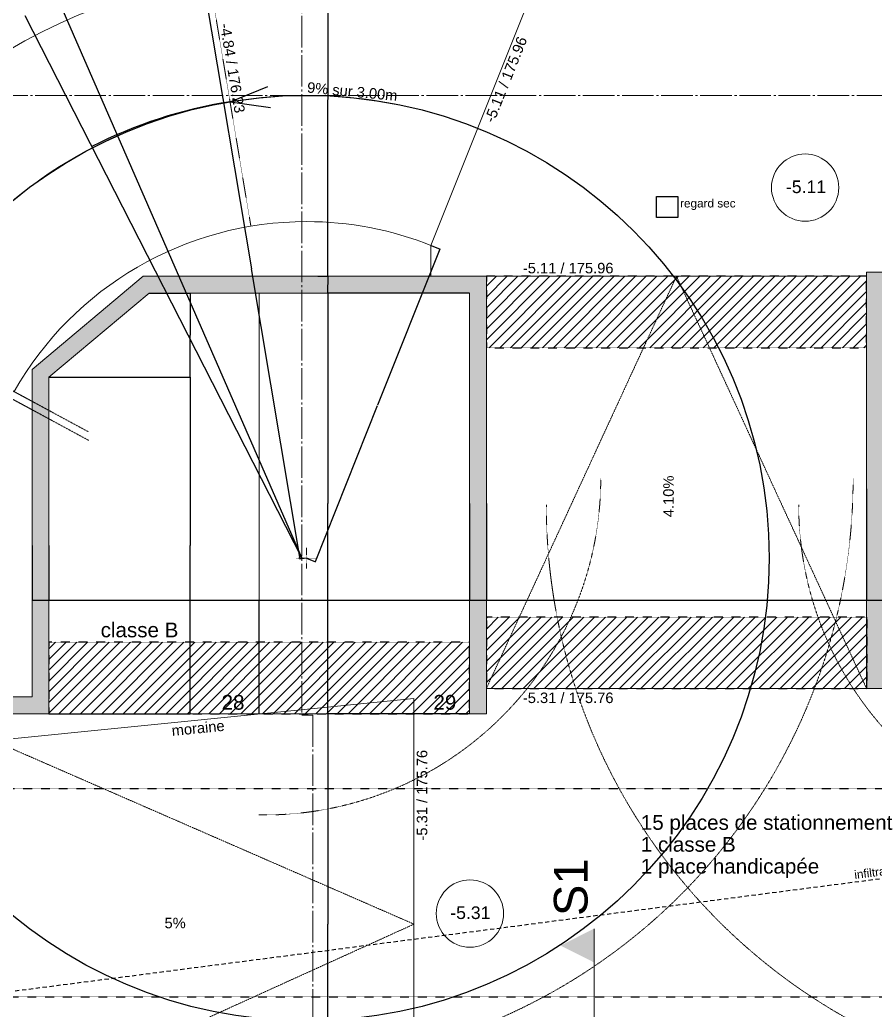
# Model space of a CAD drawing. Header units: centimetres. Extents: x -4990 to 114398, y -61489 to -12305.
# Drawn here: x 51724 to 52741, y -14600 to -13423 of the extents above; entities that cross this region are included whole.
import ezdxf

# ---------------------------------------------------------------- set-up
doc = ezdxf.new("R2010")
doc.units = ezdxf.units.CM
doc.header["$LTSCALE"] = 0.5
for name, pattern in [('Axe 15', [0.88, 0.75, -0.065, 0, -0.065]), ('Mixte 15', [0.93, 0.75, -0.065, 0.05, -0.065]), ('Pointillé 1', [0.09, 0.05, -0.04]), ('Pointillé 2', [0.165, 0.1, -0.065]), ('Pointillé 3', [0.25, 0.15, -0.1])]:
    doc.linetypes.add(name, pattern=pattern)
doc.layers.get('0').update_dxf_attribs({"linetype": 'CONTINUOUS'})
doc.layers.get('DEFPOINTS').update_dxf_attribs({"linetype": 'CONTINUOUS'})
for name, color, linetype in [('01_cote_gen', 4, 'CONTINUOUS'), ('1  Fenetres', 7, 'CONTINUOUS'), ('1  Hachures', 7, 'CONTINUOUS'), ('1  Hachures_coupées', 7, 'CONTINUOUS'), ('1  MURS', 7, 'CONTINUOUS'), ('6 COMPL 2D', 7, 'CONTINUOUS'), ('6 Compl 2D 2 Détails', 7, 'CONTINUOUS'), ('6 Traits de Coupes', 7, 'CONTINUOUS'), ('8  TEXTES', 7, 'CONTINUOUS'), ('8 Text 2 Détails', 7, 'CONTINUOUS'), ('9  COTATIONS', 7, 'CONTINUOUS')]:
    doc.layers.add(name, color=color, linetype=linetype)
doc.styles.get("Standard").update_dxf_attribs({"font": 'arial.ttf'})
doc.styles.add('STYLE_GENERE_2', font='')
doc.styles.add('STYLE_GENERE_3', font='')
doc.styles.get('STYLE_GENERE_2').set_extended_font_data('Univers LT 57 Condensed')
doc.styles.get('STYLE_GENERE_3').set_extended_font_data('Arial Occidental')
doc.dimstyles.new('STYLE_GENERE__1', dxfattribs={"dimtxt": 0.1, "dimasz": 0.095, "dimexe": 0.18, "dimexo": 0, "dimgap": 0.09, "dimtad": 1, "dimtih": 1, "dimtoh": 1, "dimdec": 0, "dimlfac": 100, "dimzin": 0, "dimdsep": 46, "dimtxsty": 'STYLE_GENERE_2', "dimblk": 'ARROWHEAD_7', "dimblk1": 'ARROWHEAD_7', "dimblk2": 'ARROWHEAD_7', "dimcen": 0.09, "dimclrd": 7, "dimclre": 7, "dimclrt": 256, "dimadec": 1, "dimazin": 0, "dimtfac": 1, "dimtdec": 4, "dimtmove": 0, "dimatfit": 3, "dimfxl": 1, "dimtolj": 1, "dimtzin": 0, "dimarcsym": 0})
doc.dimstyles.new('STYLE_GENERE__2', dxfattribs={"dimtxt": 0.1, "dimasz": 0.095, "dimexe": 0.18, "dimexo": 0, "dimgap": 0.09, "dimtad": 1, "dimtih": 1, "dimtoh": 1, "dimdec": 0, "dimlfac": 100, "dimzin": 0, "dimdsep": 46, "dimtxsty": 'STYLE_GENERE_3', "dimblk": 'ARROWHEAD_7', "dimblk1": 'ARROWHEAD_7', "dimblk2": 'ARROWHEAD_7', "dimcen": 0.09, "dimclrd": 7, "dimclre": 7, "dimclrt": 256, "dimadec": 1, "dimazin": 0, "dimtfac": 1, "dimtdec": 4, "dimtmove": 0, "dimatfit": 3, "dimfxl": 1, "dimtolj": 1, "dimtzin": 0, "dimarcsym": 0})
doc.dimstyles.new('STYLE_GENERE__3', dxfattribs={"dimtxt": 0.1, "dimasz": 0.095, "dimexe": 0.18, "dimexo": 0, "dimgap": 0.09, "dimtad": 1, "dimtih": 1, "dimtoh": 1, "dimdec": 0, "dimlfac": 100, "dimzin": 0, "dimdsep": 46, "dimtxsty": 'STYLE_GENERE_3', "dimblk": 'ARROWHEAD_7', "dimblk1": 'ARROWHEAD_7', "dimblk2": 'ARROWHEAD_7', "dimcen": 0.09, "dimclrd": 7, "dimclre": 7, "dimclrt": 256, "dimadec": 1, "dimazin": 0, "dimtfac": 1, "dimtdec": 4, "dimtmove": 2, "dimatfit": 3, "dimfxl": 1, "dimtolj": 1, "dimtzin": 0, "dimarcsym": 0})
pattern_1 = [(45, (51244.757, -15448.148), (-6.36396, 6.36396), [])]

# ---------------------------------------------------------------- blocks, each defined once
blk = doc.blocks.new('Baie Fenêtre libre')
at = {"layer": '1  Hachures', "linetype": 'Continuous', "lineweight": 0}
blk.add_hatch(color=255, dxfattribs=at).paths.add_polyline_path([(0.45, 0), (0.45, 0.11), (-0.45, 0.11), (-0.45, 0)], flags=0)
at = {"layer": '1  Fenetres', "color": 212, "linetype": 'Continuous', "lineweight": 0, "true_color": 0xcb00cc}
for p, q in [((-0.45, 0), (-0.45, 0.11)), ((0.45, 0), (0.45, 0.11))]:
    blk.add_line(p, q, dxfattribs=at)
at = {"layer": '1  Fenetres', "color": 30, "linetype": 'Continuous', "lineweight": 0, "true_color": 0xff9224}
for p, q in [((-0.45, 0.11), (0.45, 0.11)), ((-0.45, 0), (0.45, 0))]:
    blk.add_line(p, q, dxfattribs=at)
blk = doc.blocks.new('Mur_305_2', base_point=(25.429, 17.055))
at = {"layer": '1  Hachures_coupées', "linetype": 'Continuous', "lineweight": 0, "true_color": 0x8080c0}
for points in [[(20.01, 17.255), (14.86, 17.255), (15.06, 17.055), (20.01, 17.055)], [(20.23, 17.255), (20.01, 17.255), (20.01, 17.055), (20.23, 17.055)], [(20.23, 17.055), (22.222, 17.055), (22.222, 17.255), (20.23, 17.255)], [(25.17, 17.255), (22.822, 17.255), (22.822, 17.055), (25.179, 17.055)], [(25.42, 17.255), (25.17, 17.255), (25.179, 17.055)]]:
    blk.add_hatch(color=163, dxfattribs=at).paths.add_polyline_path(points, flags=0)
at = {"layer": '1  MURS', "color": 5, "linetype": 'Continuous', "lineweight": 0}
for p, q in [((22.012, 17.255), (14.86, 17.255)), ((22.222, 17.255), (22.212, 17.255)), ((22.832, 17.255), (22.822, 17.255)), ((25.17, 17.255), (23.032, 17.255)), ((25.42, 17.255), (25.17, 17.255)), ((15.06, 17.055), (20.01, 17.055)), ((20.23, 17.055), (22.222, 17.055)), ((22.822, 17.055), (25.179, 17.055))]:
    blk.add_line(p, q, dxfattribs=at)
at = {"layer": '1  Fenetres', "color": 18, "linetype": 'Continuous', "lineweight": 0, "xscale": -1, "rotation": 180}
blk.add_blockref('Baie Fenêtre libre', (22.522, 17.255), dxfattribs=at)
blk = doc.blocks.new('Mur_307_2', base_point=(10.34, 17.005))
at = {"layer": '1  Hachures_coupées', "linetype": 'Continuous', "lineweight": 0, "true_color": 0x8080c0}
blk.add_hatch(color=163, dxfattribs=at).paths.add_polyline_path([(10.34, 17.205), (6.26, 17.205), (6.333, 17.005), (10.14, 17.005)], flags=0)
at = {"layer": '1  MURS', "color": 5, "linetype": 'Continuous', "lineweight": 0}
for p, q in [((10.34, 17.205), (6.26, 17.205)), ((6.333, 17.005), (10.14, 17.005))]:
    blk.add_line(p, q, dxfattribs=at)
blk = doc.blocks.new('Mur_308_2', base_point=(5.14, 12.005))
at = {"layer": '1  Hachures_coupées', "linetype": 'Continuous', "lineweight": 0, "true_color": 0x8080c0}
blk.add_hatch(color=163, dxfattribs=at).paths.add_polyline_path([(5.14, 12.005), (5.14, 16.005), (4.94, 16.098), (4.94, 12.205)], flags=0)
at = {"layer": '1  MURS', "color": 5, "linetype": 'Continuous', "lineweight": 0}
for p, q in [((4.94, 16.098), (4.94, 12.205)), ((5.14, 12.005), (5.14, 16.005))]:
    blk.add_line(p, q, dxfattribs=at)
blk = doc.blocks.new('Mur_306_2', base_point=(5.14, 16.005))
at = {"layer": '1  Hachures_coupées', "linetype": 'Continuous', "lineweight": 0, "true_color": 0x8080c0}
blk.add_hatch(color=163, dxfattribs=at).paths.add_polyline_path([(5.14, 16.005), (6.333, 17.005), (6.26, 17.205), (4.94, 16.098)], flags=0)
at = {"layer": '1  MURS', "color": 5, "linetype": 'Continuous', "lineweight": 0}
for p, q in [((6.26, 17.205), (4.94, 16.098)), ((5.14, 16.005), (6.333, 17.005))]:
    blk.add_line(p, q, dxfattribs=at)
blk = doc.blocks.new('Mur_327_2', base_point=(5.14, 12.005))
at = {"layer": '1  Hachures_coupées', "linetype": 'Continuous', "lineweight": 0, "true_color": 0x8080c0}
blk.add_hatch(color=163, dxfattribs=at).paths.add_polyline_path([(4.94, 12.205), (1.073, 12.205), (1.068, 12.005), (5.14, 12.005)], flags=0)
at = {"layer": '1  MURS', "color": 5, "linetype": 'Continuous', "lineweight": 0}
for p, q in [((4.94, 12.205), (1.073, 12.205)), ((1.068, 12.005), (5.14, 12.005))]:
    blk.add_line(p, q, dxfattribs=at)
blk = doc.blocks.new('Mur_340_2', base_point=(10.34, 12.005))
at = {"layer": '1  Hachures_coupées', "linetype": 'Continuous', "lineweight": 0, "true_color": 0x8080c0}
blk.add_hatch(color=163, dxfattribs=at).paths.add_polyline_path([(10.34, 12.005), (10.34, 17.205), (10.14, 17.005), (10.14, 12.005)], flags=0)
at = {"layer": '1  MURS', "color": 5, "linetype": 'Continuous', "lineweight": 0}
for p, q in [((10.34, 12.005), (10.34, 17.205)), ((10.14, 17.005), (10.14, 12.005)), ((10.14, 12.005), (10.34, 12.005))]:
    blk.add_line(p, q, dxfattribs=at)
blk = doc.blocks.new('Mur_59_2', base_point=(14.86, 17.055))
at = {"layer": '1  Hachures_coupées', "linetype": 'Continuous', "lineweight": 0, "true_color": 0x8080c0}
blk.add_hatch(color=163, dxfattribs=at).paths.add_polyline_path([(14.86, 17.255), (14.86, 12.305), (15.06, 12.305), (15.06, 17.055)], flags=0)
at = {"layer": '1  MURS', "color": 5, "linetype": 'Continuous', "lineweight": 0}
for p, q in [((14.86, 17.255), (14.86, 12.305)), ((15.06, 12.305), (15.06, 17.055)), ((14.86, 12.305), (15.06, 12.305))]:
    blk.add_line(p, q, dxfattribs=at)
blk = doc.blocks.new('Ligne_79_2', base_point=(23.278, 11.113))
at = {"layer": '6 COMPL 2D', "linetype": 'Pointillé 2'}
blk.add_line((23.278, 11.113), (4.223, 8.641), dxfattribs=at)
blk = doc.blocks.new('Arc_149_2', base_point=(8.201, 13.855))
at = {"layer": '6 Compl 2D 2 Détails', "linetype": 'Continuous'}
for q in [(7.741, 19.461), (7.772, 19.213)]:
    blk.add_line((7.293, 19.28), q, dxfattribs=at)
at = {"layer": '6 Compl 2D 2 Détails', "color": 194, "linetype": 'Continuous', "lineweight": 0, "true_color": 0x50009f}
blk.add_arc((8.201, 13.855), 5.5, 68.2765, 99.5028, dxfattribs=at)
blk = doc.blocks.new('Arc_167_2', base_point=(8.201, 13.855))
at = {"layer": '6 Compl 2D 2 Détails', "linetype": 'Continuous'}
for q in [(2.59, 13.461), (2.839, 13.489)]:
    blk.add_line((2.767, 13.012), q, dxfattribs=at)
at = {"layer": '6 Compl 2D 2 Détails', "color": 194, "linetype": 'Continuous', "lineweight": 0, "true_color": 0x50009f}
blk.add_arc((8.201, 13.855), 5.5, 99.5028, 188.8215, dxfattribs=at)
blk = doc.blocks.new('ARROWHEAD_7')
at = {"color": 0, "linetype": 'Continuous', "lineweight": 0}
for p, q in [((0, 0), (-1, 0)), ((-0.25, 0), (0.25, 0)), ((0, -0.25), (0, 0.25))]:
    blk.add_line(p, q, dxfattribs=at)
blk.add_circle((0, 0), 0.25, dxfattribs=at)
blk = doc.blocks.new('*D786')
at = {"layer": '9  COTATIONS', "color": 7, "linetype": 'Continuous', "lineweight": -2, "transparency": 16777216}
for p, q in [((51738.8, -14047.6), (51738.8, -14112.6)), ((51758.8, -14047.6), (51758.8, -14112.6)), ((51738.9, -14112.4), (51758.7, -14112.4))]:
    blk.add_line(p, q, dxfattribs=at)
at = {"layer": 'DEFPOINTS', "color": 0, "linetype": 'Continuous', "transparency": 16777216}
for p in [(51738.8, -14047.6), (51758.8, -14047.6), (51758.8, -14112.4)]:
    blk.add_point(p, dxfattribs=at)
at = {"layer": '9  COTATIONS', "color": 7, "linetype": 'Continuous', "lineweight": -2, "transparency": 16777216, "xscale": 0.095, "yscale": 0.095, "zscale": 0.095, "rotation": 180}
blk.add_blockref('ARROWHEAD_7', (51738.8, -14112.4), dxfattribs=at)
at = {"layer": '9  COTATIONS', "color": 7, "linetype": 'Continuous', "lineweight": -2, "transparency": 16777216, "xscale": 0.095, "yscale": 0.095, "zscale": 0.095}
blk.add_blockref('ARROWHEAD_7', (51758.8, -14112.4), dxfattribs=at)
at = {"layer": '9  COTATIONS', "color": 194, "linetype": 'Continuous', "true_color": 0x50009f, "transparency": 16777216, "insert": (51748.8, -14112.3), "char_height": 0.1, "attachment_point": 5, "style": 'STYLE_GENERE_2'}
blk.add_mtext('\\A1;2000', dxfattribs=at)
blk = doc.blocks.new('*D787')
at = {"layer": '9  COTATIONS', "color": 7, "linetype": 'Continuous', "lineweight": -2, "transparency": 16777216}
for p, q in [((51758.8, -14047.6), (51758.8, -14112.6)), ((51758.9, -14112.4), (52008.7, -14112.4)), ((52008.8, -14247.6), (52008.8, -14112.3))]:
    blk.add_line(p, q, dxfattribs=at)
at = {"layer": 'DEFPOINTS', "color": 0, "linetype": 'Continuous', "transparency": 16777216}
for p in [(51758.8, -14047.6), (52008.8, -14112.4), (52008.8, -14247.6)]:
    blk.add_point(p, dxfattribs=at)
at = {"layer": '9  COTATIONS', "color": 7, "linetype": 'Continuous', "lineweight": -2, "transparency": 16777216, "xscale": 0.095, "yscale": 0.095, "zscale": 0.095, "rotation": 180}
blk.add_blockref('ARROWHEAD_7', (51758.8, -14112.4), dxfattribs=at)
at = {"layer": '9  COTATIONS', "color": 7, "linetype": 'Continuous', "lineweight": -2, "transparency": 16777216, "xscale": 0.095, "yscale": 0.095, "zscale": 0.095}
blk.add_blockref('ARROWHEAD_7', (52008.8, -14112.4), dxfattribs=at)
at = {"layer": '9  COTATIONS', "color": 194, "linetype": 'Continuous', "true_color": 0x50009f, "transparency": 16777216, "insert": (51883.8, -14112.3), "char_height": 0.1, "attachment_point": 5, "style": 'STYLE_GENERE_2'}
blk.add_mtext('\\A1;25000', dxfattribs=at)
blk = doc.blocks.new('*D788')
at = {"layer": '9  COTATIONS', "color": 7, "linetype": 'Continuous', "lineweight": -2, "transparency": 16777216}
for p, q in [((52258.8, -13997.6), (52258.8, -14112.6)), ((52008.8, -14247.6), (52008.8, -14112.3)), ((52008.9, -14112.4), (52258.7, -14112.4))]:
    blk.add_line(p, q, dxfattribs=at)
at = {"layer": 'DEFPOINTS', "color": 0, "linetype": 'Continuous', "transparency": 16777216}
for p in [(52258.8, -13997.6), (52258.8, -14112.4), (52008.8, -14247.6)]:
    blk.add_point(p, dxfattribs=at)
at = {"layer": '9  COTATIONS', "color": 7, "linetype": 'Continuous', "lineweight": -2, "transparency": 16777216, "xscale": 0.095, "yscale": 0.095, "zscale": 0.095, "rotation": 180}
blk.add_blockref('ARROWHEAD_7', (52008.8, -14112.4), dxfattribs=at)
at = {"layer": '9  COTATIONS', "color": 7, "linetype": 'Continuous', "lineweight": -2, "transparency": 16777216, "xscale": 0.095, "yscale": 0.095, "zscale": 0.095}
blk.add_blockref('ARROWHEAD_7', (52258.8, -14112.4), dxfattribs=at)
at = {"layer": '9  COTATIONS', "color": 194, "linetype": 'Continuous', "true_color": 0x50009f, "transparency": 16777216, "insert": (52133.8, -14112.3), "char_height": 0.1, "attachment_point": 5, "style": 'STYLE_GENERE_2'}
blk.add_mtext('\\A1;25000', dxfattribs=at)
blk = doc.blocks.new('*D789')
at = {"layer": '9  COTATIONS', "color": 7, "linetype": 'Continuous', "lineweight": -2, "transparency": 16777216}
for p, q in [((52258.8, -13997.6), (52258.8, -14112.6)), ((52278.8, -13997.6), (52278.8, -14112.6)), ((52258.9, -14112.4), (52278.7, -14112.4))]:
    blk.add_line(p, q, dxfattribs=at)
at = {"layer": 'DEFPOINTS', "color": 0, "linetype": 'Continuous', "transparency": 16777216}
for p in [(52258.8, -13997.6), (52278.8, -13997.6), (52278.8, -14112.4)]:
    blk.add_point(p, dxfattribs=at)
at = {"layer": '9  COTATIONS', "color": 7, "linetype": 'Continuous', "lineweight": -2, "transparency": 16777216, "xscale": 0.095, "yscale": 0.095, "zscale": 0.095, "rotation": 180}
blk.add_blockref('ARROWHEAD_7', (52258.8, -14112.4), dxfattribs=at)
at = {"layer": '9  COTATIONS', "color": 7, "linetype": 'Continuous', "lineweight": -2, "transparency": 16777216, "xscale": 0.095, "yscale": 0.095, "zscale": 0.095}
blk.add_blockref('ARROWHEAD_7', (52278.8, -14112.4), dxfattribs=at)
at = {"layer": '9  COTATIONS', "color": 194, "linetype": 'Continuous', "true_color": 0x50009f, "transparency": 16777216, "insert": (52268.8, -14112.3), "char_height": 0.1, "attachment_point": 5, "style": 'STYLE_GENERE_2'}
blk.add_mtext('\\A1;2000', dxfattribs=at)
blk = doc.blocks.new('*D790')
at = {"layer": '9  COTATIONS', "color": 7, "linetype": 'Continuous', "lineweight": -2, "transparency": 16777216}
for p, q in [((52730.8, -13980.1), (52730.8, -14112.6)), ((52278.8, -13997.6), (52278.8, -14112.6)), ((52278.9, -14112.4), (52730.7, -14112.4))]:
    blk.add_line(p, q, dxfattribs=at)
at = {"layer": 'DEFPOINTS', "color": 0, "linetype": 'Continuous', "transparency": 16777216}
for p in [(52730.8, -13980.1), (52278.8, -13997.6), (52730.8, -14112.4)]:
    blk.add_point(p, dxfattribs=at)
at = {"layer": '9  COTATIONS', "color": 7, "linetype": 'Continuous', "lineweight": -2, "transparency": 16777216, "xscale": 0.095, "yscale": 0.095, "zscale": 0.095, "rotation": 180}
blk.add_blockref('ARROWHEAD_7', (52278.8, -14112.4), dxfattribs=at)
at = {"layer": '9  COTATIONS', "color": 7, "linetype": 'Continuous', "lineweight": -2, "transparency": 16777216, "xscale": 0.095, "yscale": 0.095, "zscale": 0.095}
blk.add_blockref('ARROWHEAD_7', (52730.8, -14112.4), dxfattribs=at)
at = {"layer": '9  COTATIONS', "color": 194, "linetype": 'Continuous', "true_color": 0x50009f, "transparency": 16777216, "insert": (52504.8, -14112.3), "char_height": 0.1, "attachment_point": 5, "style": 'STYLE_GENERE_2'}
blk.add_mtext('\\A1;45200', dxfattribs=at)
blk = doc.blocks.new('*D791')
at = {"layer": '9  COTATIONS', "color": 7, "linetype": 'Continuous', "lineweight": -2, "transparency": 16777216}
for p, q in [((52730.8, -13980.1), (52730.8, -14112.6)), ((52750.8, -13980.1), (52750.8, -14112.6)), ((52730.9, -14112.4), (52750.7, -14112.4))]:
    blk.add_line(p, q, dxfattribs=at)
at = {"layer": 'DEFPOINTS', "color": 0, "linetype": 'Continuous', "transparency": 16777216}
for p in [(52730.8, -13980.1), (52750.8, -13980.1), (52750.8, -14112.4)]:
    blk.add_point(p, dxfattribs=at)
at = {"layer": '9  COTATIONS', "color": 7, "linetype": 'Continuous', "lineweight": -2, "transparency": 16777216, "xscale": 0.095, "yscale": 0.095, "zscale": 0.095, "rotation": 180}
blk.add_blockref('ARROWHEAD_7', (52730.8, -14112.4), dxfattribs=at)
at = {"layer": '9  COTATIONS', "color": 7, "linetype": 'Continuous', "lineweight": -2, "transparency": 16777216, "xscale": 0.095, "yscale": 0.095, "zscale": 0.095}
blk.add_blockref('ARROWHEAD_7', (52750.8, -14112.4), dxfattribs=at)
at = {"layer": '9  COTATIONS', "color": 194, "linetype": 'Continuous', "true_color": 0x50009f, "transparency": 16777216, "insert": (52740.8, -14112.3), "char_height": 0.1, "attachment_point": 5, "style": 'STYLE_GENERE_2'}
blk.add_mtext('\\A1;2000', dxfattribs=at)
blk = doc.blocks.new('*D808')
at = {"layer": '9  COTATIONS', "color": 7, "linetype": 'Continuous', "lineweight": -2, "transparency": 16777216}
for p, q in [((52223.5, -13695.3), (52149.5, -13880.9)), ((52213, -13691), (52223.7, -13695.3)), ((52075.5, -14066.7), (52149.4, -13881.2)), ((52064.9, -14062.6), (52075.6, -14066.9))]:
    blk.add_line(p, q, dxfattribs=at)
at = {"layer": 'DEFPOINTS', "color": 0, "linetype": 'Continuous', "transparency": 16777216}
for p in [(52213, -13691), (52223.5, -13695.2), (52064.9, -14062.6)]:
    blk.add_point(p, dxfattribs=at)
at = {"layer": '9  COTATIONS', "color": 7, "linetype": 'Continuous', "lineweight": -2, "transparency": 16777216, "xscale": 0.095, "yscale": 0.095, "zscale": 0.095}
for p, rotation in [((52223.5, -13695.2), 68.27652571938793), ((52075.5, -14066.8), 248.2765257193879)]:
    blk.add_blockref('ARROWHEAD_7', p, dxfattribs=dict(at, rotation=rotation))
at = {"layer": '9  COTATIONS', "color": 194, "linetype": 'Continuous', "true_color": 0x50009f, "transparency": 16777216, "insert": (52149.5, -13881), "char_height": 0.1, "attachment_point": 5, "style": 'STYLE_GENERE_3'}
blk.add_mtext('\\A1;40000', dxfattribs=at)
blk = doc.blocks.new('*D809')
at = {"layer": '9  COTATIONS', "color": 7, "linetype": 'Continuous', "lineweight": -2, "transparency": 16777216}
for p, q in [((51949.3, -13372.2), (51941.5, -13373.5)), ((51941.7, -13373.6), (51999.5, -13718.6)), ((52057.3, -14063.8), (51999.5, -13718.9)), ((52064.9, -14062.6), (52057.1, -14063.9))]:
    blk.add_line(p, q, dxfattribs=at)
at = {"layer": 'DEFPOINTS', "color": 0, "linetype": 'Continuous', "transparency": 16777216}
for p in [(51941.7, -13373.5), (51949.3, -13372.2), (52064.9, -14062.6)]:
    blk.add_point(p, dxfattribs=at)
at = {"layer": '9  COTATIONS', "color": 7, "linetype": 'Continuous', "lineweight": -2, "transparency": 16777216, "xscale": 0.095, "yscale": 0.095, "zscale": 0.095}
for p, rotation in [((51941.7, -13373.5), 99.50282615451933), ((52057.3, -14063.9), 279.5028261545194)]:
    blk.add_blockref('ARROWHEAD_7', p, dxfattribs=dict(at, rotation=rotation))
at = {"layer": '9  COTATIONS', "color": 194, "linetype": 'Continuous', "true_color": 0x50009f, "transparency": 16777216, "insert": (51999.5, -13718.7), "char_height": 0.1, "attachment_point": 5, "style": 'STYLE_GENERE_3'}
blk.add_mtext('\\A1;70000', dxfattribs=at)
blk = doc.blocks.new('*D815')
at = {"layer": '9  COTATIONS', "color": 7, "linetype": 'Continuous', "lineweight": -2, "transparency": 16777216}
for p, q in [((52258.8, -14247.6), (52090.2, -14247.6)), ((52090.4, -14247.7), (52090.4, -14497.5)), ((52090.4, -14747.5), (52090.4, -14497.8)), ((52172.8, -14747.6), (52090.2, -14747.6))]:
    blk.add_line(p, q, dxfattribs=at)
at = {"layer": 'DEFPOINTS', "color": 0, "linetype": 'Continuous', "transparency": 16777216}
for p in [(52090.4, -14247.6), (52258.8, -14247.6), (52172.8, -14747.6)]:
    blk.add_point(p, dxfattribs=at)
at = {"layer": '9  COTATIONS', "color": 7, "linetype": 'Continuous', "lineweight": -2, "transparency": 16777216, "xscale": 0.095, "yscale": 0.095, "zscale": 0.095}
for p, rotation in [((52090.4, -14247.6), 90), ((52090.4, -14747.6), 270)]:
    blk.add_blockref('ARROWHEAD_7', p, dxfattribs=dict(at, rotation=rotation))
at = {"layer": '9  COTATIONS', "color": 194, "linetype": 'Continuous', "true_color": 0x50009f, "transparency": 16777216, "insert": (52090.4, -14497.6), "char_height": 0.1, "attachment_point": 5, "style": 'STYLE_GENERE_3'}
blk.add_mtext('\\A1;50000', dxfattribs=at)
blk = doc.blocks.new('*D816')
at = {"layer": '9  COTATIONS', "color": 7, "linetype": 'Continuous', "lineweight": -2, "transparency": 16777216}
for p, q in [((52258.8, -13747.6), (52090.2, -13747.6)), ((52090.4, -13747.7), (52090.4, -13997.5)), ((52090.4, -14247.5), (52090.4, -13997.8)), ((52258.8, -14247.6), (52090.2, -14247.6))]:
    blk.add_line(p, q, dxfattribs=at)
at = {"layer": 'DEFPOINTS', "color": 0, "linetype": 'Continuous', "transparency": 16777216}
for p in [(52090.4, -13747.6), (52258.8, -13747.6), (52258.8, -14247.6)]:
    blk.add_point(p, dxfattribs=at)
at = {"layer": '9  COTATIONS', "color": 7, "linetype": 'Continuous', "lineweight": -2, "transparency": 16777216, "xscale": 0.095, "yscale": 0.095, "zscale": 0.095}
for p, rotation in [((52090.4, -13747.6), 90), ((52090.4, -14247.6), 270)]:
    blk.add_blockref('ARROWHEAD_7', p, dxfattribs=dict(at, rotation=rotation))
at = {"layer": '9  COTATIONS', "color": 194, "linetype": 'Continuous', "true_color": 0x50009f, "transparency": 16777216, "insert": (52090.4, -13997.6), "char_height": 0.1, "attachment_point": 5, "style": 'STYLE_GENERE_3'}
blk.add_mtext('\\A1;50000', dxfattribs=at)
blk = doc.blocks.new('*D817')
at = {"layer": '9  COTATIONS', "color": 7, "linetype": 'Continuous', "lineweight": -2, "transparency": 16777216}
for p, q in [((52078.4, -13727.6), (52090.6, -13727.6)), ((52090.4, -13727.7), (52090.4, -13737.5)), ((52258.8, -13747.6), (52090.2, -13747.6)), ((52090.4, -13747.5), (52090.4, -13737.8))]:
    blk.add_line(p, q, dxfattribs=at)
at = {"layer": 'DEFPOINTS', "color": 0, "linetype": 'Continuous', "transparency": 16777216}
for p in [(52078.4, -13727.6), (52090.4, -13727.6), (52258.8, -13747.6)]:
    blk.add_point(p, dxfattribs=at)
at = {"layer": '9  COTATIONS', "color": 7, "linetype": 'Continuous', "lineweight": -2, "transparency": 16777216, "xscale": 0.095, "yscale": 0.095, "zscale": 0.095}
for p, rotation in [((52090.4, -13727.6), 90), ((52090.4, -13747.6), 270)]:
    blk.add_blockref('ARROWHEAD_7', p, dxfattribs=dict(at, rotation=rotation))
at = {"layer": '9  COTATIONS', "color": 194, "linetype": 'Continuous', "true_color": 0x50009f, "transparency": 16777216, "insert": (52090.4, -13737.6), "char_height": 0.1, "attachment_point": 5, "style": 'STYLE_GENERE_3'}
blk.add_mtext('\\A1;2000', dxfattribs=at)
blk = doc.blocks.new('*D818')
at = {"layer": '9  COTATIONS', "color": 7, "linetype": 'Continuous', "lineweight": -2, "transparency": 16777216}
for p, q in [((51940.7, -13307.6), (52090.6, -13307.6)), ((52090.4, -13307.7), (52090.4, -13517.5)), ((52090.4, -13727.5), (52090.4, -13517.8)), ((52078.4, -13727.6), (52090.6, -13727.6))]:
    blk.add_line(p, q, dxfattribs=at)
at = {"layer": 'DEFPOINTS', "color": 0, "linetype": 'Continuous', "transparency": 16777216}
for p in [(51940.7, -13307.6), (52090.4, -13307.6), (52078.4, -13727.6)]:
    blk.add_point(p, dxfattribs=at)
at = {"layer": '9  COTATIONS', "color": 7, "linetype": 'Continuous', "lineweight": -2, "transparency": 16777216, "xscale": 0.095, "yscale": 0.095, "zscale": 0.095}
for p, rotation in [((52090.4, -13307.6), 90), ((52090.4, -13727.6), 270)]:
    blk.add_blockref('ARROWHEAD_7', p, dxfattribs=dict(at, rotation=rotation))
at = {"layer": '9  COTATIONS', "color": 194, "linetype": 'Continuous', "true_color": 0x50009f, "transparency": 16777216, "insert": (52090.4, -13517.6), "char_height": 0.1, "attachment_point": 5, "style": 'STYLE_GENERE_3'}
blk.add_mtext('\\A1;42001', dxfattribs=at)
blk = doc.blocks.new('*D852')
at = {"layer": '9  COTATIONS', "color": 7, "linetype": 'Continuous', "lineweight": -2, "transparency": 16777216}
for p, q in [((51758.8, -13847.6), (51926.7, -13847.6)), ((51926.5, -13847.7), (51926.5, -14047.5)), ((51926.5, -14247.5), (51926.5, -14047.8)), ((51758.8, -14247.6), (51926.7, -14247.6))]:
    blk.add_line(p, q, dxfattribs=at)
at = {"layer": 'DEFPOINTS', "color": 0, "linetype": 'Continuous', "transparency": 16777216}
for p in [(51758.8, -13847.6), (51926.5, -13847.6), (51758.8, -14247.6)]:
    blk.add_point(p, dxfattribs=at)
at = {"layer": '9  COTATIONS', "color": 7, "linetype": 'Continuous', "lineweight": -2, "transparency": 16777216, "xscale": 0.095, "yscale": 0.095, "zscale": 0.095}
for p, rotation in [((51926.5, -13847.6), 90), ((51926.5, -14247.6), 270)]:
    blk.add_blockref('ARROWHEAD_7', p, dxfattribs=dict(at, rotation=rotation))
at = {"layer": '9  COTATIONS', "color": 194, "linetype": 'Continuous', "true_color": 0x50009f, "transparency": 16777216, "insert": (51926.5, -14047.6), "char_height": 0.1, "attachment_point": 5, "style": 'STYLE_GENERE_3'}
blk.add_mtext('\\A1;40001', dxfattribs=at)
blk = doc.blocks.new('*D853')
at = {"layer": '9  COTATIONS', "color": 7, "linetype": 'Continuous', "lineweight": -2, "transparency": 16777216}
for p, q in [((51878, -13747.6), (51926.7, -13747.6)), ((51926.5, -13747.7), (51926.5, -13797.5)), ((51926.5, -13847.5), (51926.5, -13797.8)), ((51758.8, -13847.6), (51926.7, -13847.6))]:
    blk.add_line(p, q, dxfattribs=at)
at = {"layer": 'DEFPOINTS', "color": 0, "linetype": 'Continuous', "transparency": 16777216}
for p in [(51878, -13747.6), (51926.5, -13747.6), (51758.8, -13847.6)]:
    blk.add_point(p, dxfattribs=at)
at = {"layer": '9  COTATIONS', "color": 7, "linetype": 'Continuous', "lineweight": -2, "transparency": 16777216, "xscale": 0.095, "yscale": 0.095, "zscale": 0.095}
for p, rotation in [((51926.5, -13747.6), 90), ((51926.5, -13847.6), 270)]:
    blk.add_blockref('ARROWHEAD_7', p, dxfattribs=dict(at, rotation=rotation))
at = {"layer": '9  COTATIONS', "color": 194, "linetype": 'Continuous', "true_color": 0x50009f, "transparency": 16777216, "insert": (51926.5, -13797.6), "char_height": 0.1, "attachment_point": 5, "style": 'STYLE_GENERE_3'}
blk.add_mtext('\\A1;9999', dxfattribs=at)
blk = doc.blocks.new('Plan de coupe_3_2', base_point=(8.147, 25.664))
at = {"layer": '6 Traits de Coupes', "color": 142, "linetype": 'Mixte 15', "lineweight": 0, "true_color": 0x009de0}
for p, q in [((8.147, 25.414), (8.147, 11.988)), ((8.147, 11.988), (8.279, 11.988)), ((8.279, 11.988), (8.279, 0.053))]:
    blk.add_line(p, q, dxfattribs=at)
blk = doc.blocks.new('Plan de coupe_1_2', base_point=(-0.386, 19.355))
at = {"layer": '6 Traits de Coupes', "color": 142, "linetype": 'Mixte 15', "lineweight": 0, "true_color": 0x009de0}
blk.add_line((-0.136, 19.355), (26.639, 19.355), dxfattribs=at)

msp = doc.modelspace()

# ---------------------------------------------------------------- hatches: boundary and pattern name
at = {"layer": '1  Hachures', "linetype": 'Continuous', "lineweight": 0, "true_color": 0x009de0}
msp.add_hatch(color=142, dxfattribs=at).paths.add_polyline_path([(52406.757, -14543.13), (52366.76, -14523.107), (52406.757, -14503.084)], flags=0)
at = {"layer": '1  Hachures_coupées', "linetype": 'Continuous'}
h = msp.add_hatch(dxfattribs=at)
h.set_pattern_fill('BLOC_THERMIQUE_0002', color=256, scale=100, style=0, pattern_type=2)
h.set_pattern_definition(pattern_1)
h.paths.add_polyline_path([(52278.758, -13727.633), (52278.758, -13812.633), (52730.758, -13812.633), (52730.758, -13727.633)])
h = msp.add_hatch(dxfattribs=at)
h.set_pattern_fill('BLOC_THERMIQUE_0002', color=256, scale=100, style=0, pattern_type=2)
h.set_pattern_definition(pattern_1)
h.paths.add_polyline_path([(52278.758, -14132.643), (52278.758, -14217.639), (52731.278, -14217.639), (52731.278, -14132.643)])
h = msp.add_hatch(dxfattribs=at)
h.set_pattern_fill('BLOC_THERMIQUE_0002', color=256, scale=100, style=0, pattern_type=2)
h.set_pattern_definition(pattern_1)
h.paths.add_polyline_path([(51758.758, -14162.643), (51758.758, -14247.639), (52258.758, -14247.639), (52258.758, -14162.643)])

# ---------------------------------------------------------------- linework, layer by layer
at = {"layer": '01_cote_gen'}
for p in [(51730.203, -13307.634), (51730.203, -13417.634)]:
    msp.add_line(p, (52059.462, -14062.567), dxfattribs=at)
msp.add_circle((52064.906, -14062.632), 550, dxfattribs=at)
msp.add_arc((52059.462, -14062.567), 549.064, 98.943668, 117.045782, dxfattribs=at)
at = {"layer": '1  Hachures_coupées', "linetype": 'Pointillé 1', "flags": 128}
for points in [[(52278.758, -13727.633), (52278.758, -13812.633), (52730.758, -13812.633), (52730.758, -13727.633)], [(52278.758, -14132.643), (52278.758, -14217.639), (52731.278, -14217.639), (52731.278, -14132.643)], [(51758.758, -14162.643), (51758.758, -14247.639), (52258.758, -14247.639), (52258.758, -14162.643)]]:
    msp.add_lwpolyline(points, close=True, dxfattribs=at)
at = {"layer": '6 COMPL 2D', "color": 194, "linetype": 'Pointillé 3', "lineweight": 0, "true_color": 0x50009f}
for p, q in [((51998.867, -13668.121), (51949.338, -13372.237)), ((51998.867, -13668.121), (51949.338, -13372.237)), ((51998.867, -13668.121), (51949.338, -13372.237)), ((52064.906, -14074.997), (52064.906, -14050.266)), ((52077.271, -14062.632), (52052.54, -14062.632))]:
    msp.add_line(p, q, dxfattribs=at)
at = {"layer": '6 COMPL 2D', "linetype": 'Continuous'}
for p, q in [((52481.206, -13632.842), (52506.206, -13632.842)), ((52481.206, -13657.842), (52481.206, -13632.842)), ((52506.206, -13632.842), (52506.206, -13657.842)), ((52506.206, -13657.842), (52481.206, -13657.842))]:
    msp.add_line(p, q, dxfattribs=at)
at = {"layer": '6 COMPL 2D', "color": 194, "linetype": 'Continuous', "lineweight": 0, "true_color": 0x50009f}
msp.add_line((51692.757, -14279.533), (52192.757, -14229.533), dxfattribs=at)
at = {"layer": '6 COMPL 2D', "linetype": 'Pointillé 2'}
for p, q in [((53572.573, -14336.804), (51667.026, -14336.804)), ((51667.026, -14584.053), (53572.573, -14584.053))]:
    msp.add_line(p, q, dxfattribs=at)
at = {"layer": '6 COMPL 2D', "color": 18, "linetype": 'Continuous', "lineweight": 0}
for centre in [(52657.731, -13622.243), (52259.262, -14485.013)]:
    msp.add_circle(centre, 40, dxfattribs=at)
at = {"layer": '6 COMPL 2D', "color": 194, "linetype": 'Continuous', "lineweight": 0, "true_color": 0x50009f}
for radius, start, end in [(700, 90, 150.877294), (400, 90, 150.337223), (400, 68.276526, 90)]:
    msp.add_arc((52064.906, -14062.632), radius, start, end, dxfattribs=at)
at = {"layer": '6 COMPL 2D', "color": 194, "linetype": 'Pointillé 3', "lineweight": 0, "true_color": 0x50009f}
for centre, radius, start, end in [((52014.773, -13967.894), 400, 269.062676, 0), ((52014.773, -13967.894), 700, 269.848894, 0), ((53050.079, -13999.245), 700, 180, 270.151106), ((53050.079, -13999.245), 400, 180, 270.937324)]:
    msp.add_arc(centre, radius, start, end, dxfattribs=at)
at = {"layer": '6 Compl 2D 2 Détails', "color": 194, "linetype": 'Continuous', "lineweight": 0, "true_color": 0x50009f}
for p, q in [((52212.957, -13691.039), (52323.995, -13412.345)), ((52212.957, -13691.039), (52212.957, -13727.633)), ((52730.758, -13727.633), (52278.758, -13727.633)), ((52730.758, -14217.639), (52278.758, -14217.639)), ((52192.757, -14229.533), (52192.757, -14747.633))]:
    msp.add_line(p, q, dxfattribs=at)
at = {"layer": '6 Compl 2D 2 Détails', "color": 18, "linetype": 'Axe 15', "lineweight": 0}
for p, q in [((51805.992, -13912.622), (51301.526, -13639.827)), ((51805.992, -13922.622), (51301.526, -13649.827))]:
    msp.add_line(p, q, dxfattribs=at)
at = {"layer": '6 Compl 2D 2 Détails', "color": 194, "linetype": 'Pointillé 3', "lineweight": 0, "true_color": 0x50009f}
for p, q in [((52278.758, -14217.639), (52504.758, -13727.633)), ((52504.758, -13727.633), (52730.758, -14217.639)), ((51692.757, -14279.533), (52192.757, -14497.633)), ((51692.757, -14724.633), (52192.757, -14497.633))]:
    msp.add_line(p, q, dxfattribs=at)
at = {"layer": '6 Compl 2D 2 Détails', "color": 18, "linetype": 'Continuous', "lineweight": 0}
for p, q in [((52008.758, -14247.639), (52008.758, -13747.643)), ((52258.758, -14247.639), (51758.758, -14247.639))]:
    msp.add_line(p, q, dxfattribs=at)
at = {"layer": '8 Text 2 Détails', "color": 142, "linetype": 'Continuous', "lineweight": 0, "true_color": 0x009de0}
msp.add_line((52406.757, -14503.084), (52406.757, -15374.949), dxfattribs=at)

# ---------------------------------------------------------------- block references
at = {"layer": '1  MURS', "color": 5, "lineweight": 0, "xscale": 100, "yscale": 100, "zscale": 100}
for name, p in [('Mur_305_2', (53787.692, -13742.643)), ('Mur_59_2', (52730.758, -13742.643)), ('Mur_306_2', (51758.758, -13847.633)), ('Mur_307_2', (52278.758, -13747.643)), ('Mur_340_2', (52278.758, -14247.629)), ('Mur_308_2', (51758.758, -14247.639)), ('Mur_327_2', (51758.758, -14247.639))]:
    msp.add_blockref(name, p, dxfattribs=at)
at = {"layer": '6 COMPL 2D', "linetype": 'Pointillé 2', "xscale": 100, "yscale": 100, "zscale": 100}
msp.add_blockref('Ligne_79_2', (53572.573, -14336.804), dxfattribs=at)
at = {"layer": '6 Compl 2D 2 Détails', "color": 194, "linetype": 'Continuous', "lineweight": 0, "true_color": 0x50009f, "xscale": 100, "yscale": 100, "zscale": 100}
for name in ['Arc_149_2', 'Arc_167_2']:
    msp.add_blockref(name, (52064.906, -14062.632), dxfattribs=at)
at = {"layer": '6 Traits de Coupes', "color": 142, "lineweight": 0, "true_color": 0x009de0, "xscale": 100, "yscale": 100, "zscale": 100}
for name, p in [('Plan de coupe_3_2', (52059.462, -12881.75)), ('Plan de coupe_1_2', (51206.117, -13512.632))]:
    msp.add_blockref(name, p, dxfattribs=at)

# ---------------------------------------------------------------- texts
at = {"layer": '8  TEXTES', "color": 18, "linetype": 'Continuous', "lineweight": 0, "char_height": 12.5, "attachment_point": 7}
for s, insert, rotation in [('{-4.84 / 176.23}', (51961.774, -13428.151), 279.502826), ('{-5.11 / 175.96}', (52287.877, -13546.163), 68.276526), ('{-5.31 / 175.76}', (52208.734, -14398.302), 90)]:
    msp.add_mtext(s, dxfattribs=dict(at, insert=insert, rotation=rotation))
at = {"layer": '8  TEXTES', "linetype": 'Continuous', "attachment_point": 7}
for s, insert, char_height, rotation in [('{9% sur 3.00m}', (52065.215, -13509.337), 12.5, 354.64689), ('{4.10%}', (52501.724, -14013.96), 12.5, 90), ('{moraine}', (51905.351, -14274.192), 12.5, 5.710593), ('{infiltration sous dallage}', (52717.201, -14447.021), 10, 7.39297)]:
    msp.add_mtext(s, dxfattribs=dict(at, insert=insert, char_height=char_height, rotation=rotation))
at = {"layer": '8  TEXTES', "linetype": 'Continuous', "char_height": 15, "attachment_point": 4, "style": 'STYLE_GENERE_3'}
for s, insert in [('{-5.11}', (52634.897, -13621.386)), ('{-5.31}', (52235.879, -14484.156))]:
    msp.add_mtext(s, dxfattribs=dict(at, insert=insert))
at = {"layer": '8  TEXTES', "linetype": 'Continuous', "attachment_point": 7}
for s, insert, char_height in [('{regard sec}', (52509.032, -13648.853), 10), ('{classe B}', (51820.304, -14156.965), 17.5), ('{28}', (51964.038, -14243), 17.5), ('{29}', (52215.864, -14243), 17.5), ('{5%}', (51896.203, -14502.674), 12.5)]:
    msp.add_mtext(s, dxfattribs=dict(at, insert=insert, char_height=char_height))
at = {"layer": '8  TEXTES', "color": 18, "linetype": 'Continuous', "lineweight": 0, "char_height": 12.5, "attachment_point": 7}
for s, insert in [('{-5.11 / 175.96}', (52322.185, -13724.324)), ('{-5.31 / 175.76}', (52322.185, -14235.054))]:
    msp.add_mtext(s, dxfattribs=dict(at, insert=insert))
at = {"layer": '8  TEXTES', "linetype": 'Continuous', "insert": (52462.426, -14442.824), "char_height": 17.5, "attachment_point": 7, "line_spacing_factor": 0.891371}
msp.add_mtext('{15 places de stationnement\\P1 classe B\\P1 place handicapée}', dxfattribs=at)
at = {"layer": '8 Text 2 Détails', "color": 142, "linetype": 'Continuous', "lineweight": 0, "true_color": 0x009de0, "insert": (52379.328, -14453.812), "char_height": 40, "attachment_point": 5, "rotation": 90, "style": 'STYLE_GENERE_3'}
msp.add_mtext('{S1}', dxfattribs=at)

# ---------------------------------------------------------------- dimensions: what is measured, and where the dimension line sits
at = {"layer": '9  COTATIONS', "linetype": 'Continuous'}
for base, p1, p2, angle, dimstyle, picture, middle in [((52090.379, -13307.634), (52078.394, -13727.643), (51940.691, -13307.634), 90, 'STYLE_GENERE__3', '*D818', (52090.379, -13517.638)), ((51941.711, -13373.514), (52064.906, -14062.632), (51949.338, -13372.237), 99.502826, 'STYLE_GENERE__2', '*D809', (51999.495, -13718.711)), ((52223.513, -13695.245), (52064.906, -14062.632), (52212.957, -13691.039), 68.276526, 'STYLE_GENERE__2', '*D808', (52149.488, -13881.041)), ((52090.379, -13727.643), (52258.758, -13747.643), (52078.394, -13727.643), 90, 'STYLE_GENERE__2', '*D817', (52090.379, -13737.643)), ((51926.483, -13747.643), (51758.758, -13847.633), (51878.031, -13747.643), 90, 'STYLE_GENERE__2', '*D853', (51926.483, -13797.638)), ((52090.379, -13747.643), (52258.758, -14247.639), (52258.758, -13747.643), 90, 'STYLE_GENERE__2', '*D816', (52090.379, -13997.641)), ((51926.483, -13847.633), (51758.758, -14247.639), (51758.758, -13847.633), 90, 'STYLE_GENERE__2', '*D852', (51926.483, -14047.636)), ((52090.379, -14247.639), (52172.757, -14747.643), (52258.758, -14247.639), 90, 'STYLE_GENERE__2', '*D815', (52090.379, -14497.641))]:
    dim = msp.add_linear_dim(base=base, p1=p1, p2=p2, angle=angle, dimstyle=dimstyle, dxfattribs=at)
    dim.commit()
    dim.dimension.update_dxf_attribs({"geometry": picture, "text_midpoint": middle})
for base, p1, p2, picture, middle in [((52730.758, -14112.437), (52278.758, -13997.636), (52730.758, -13980.141), '*D790', (52504.758, -14112.297)), ((52750.758, -14112.437), (52730.758, -13980.141), (52750.758, -13980.141), '*D791', (52740.758, -14112.297)), ((52258.758, -14112.437), (52008.758, -14247.639), (52258.758, -13997.636), '*D788', (52133.758, -14112.297)), ((52278.758, -14112.437), (52258.758, -13997.636), (52278.758, -13997.636), '*D789', (52268.758, -14112.297)), ((51758.758, -14112.437), (51738.758, -14047.636), (51758.758, -14047.636), '*D786', (51748.758, -14112.297)), ((52008.758, -14112.437), (51758.758, -14047.636), (52008.758, -14247.639), '*D787', (51883.758, -14112.297))]:
    dim = msp.add_linear_dim(base=base, p1=p1, p2=p2, dimstyle='STYLE_GENERE__1', dxfattribs=at)
    dim.commit()
    dim.dimension.update_dxf_attribs({"geometry": picture, "text_midpoint": middle})

doc.saveas('drawing.dxf')
